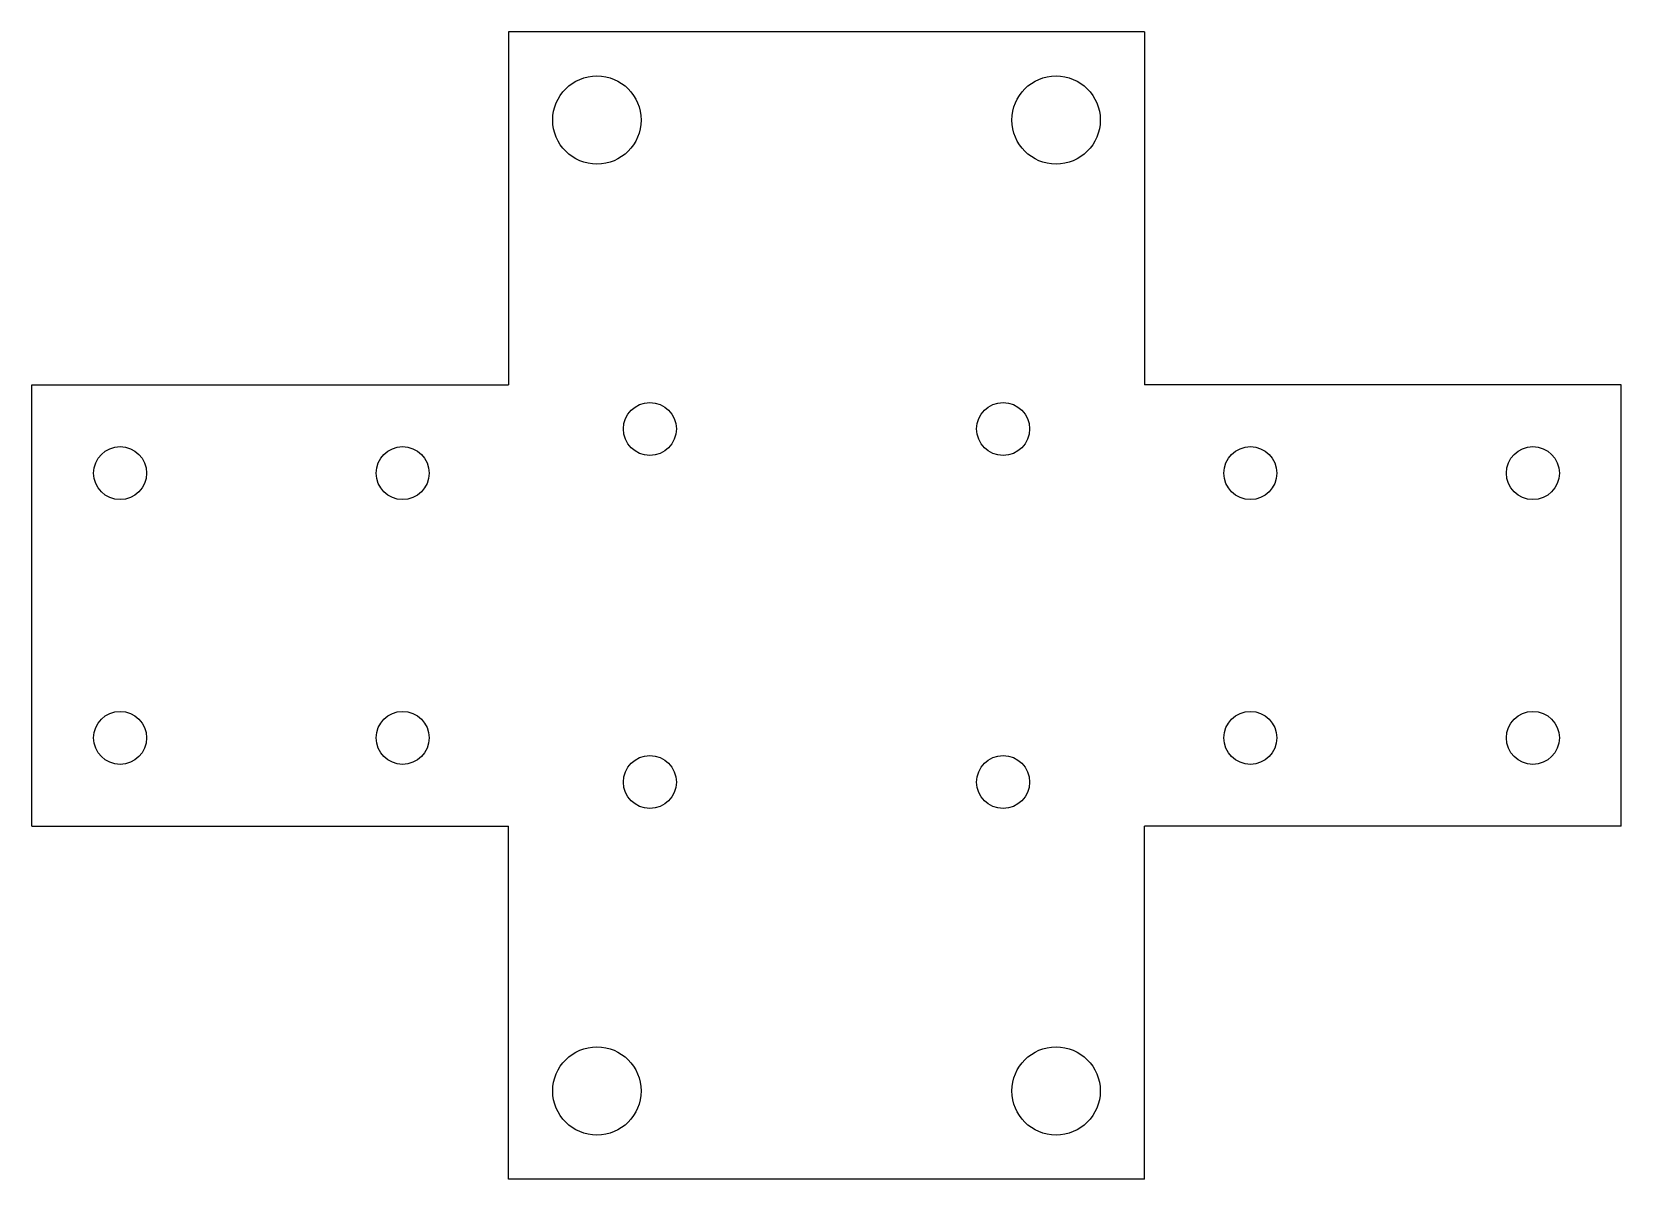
# Model space of a CAD drawing. Header units: millimetres. Extents: x -90 to 0, y 0 to 65.
import ezdxf

# ---------------------------------------------------------------- set-up
doc = ezdxf.new("R2010")
doc.units = ezdxf.units.MM

msp = doc.modelspace()

# ---------------------------------------------------------------- linework, layer by layer
at = {"color": 7, "linetype": 'Continuous', "lineweight": 25}
for p, q in [((-27, 65), (-63, 65)), ((-63, 65), (-63, 45)), ((-27, 65), (-27, 45)), ((-90, 45), (-63, 45)), ((-90, 20), (-90, 45)), ((0, 45), (-27, 45)), ((0, 20), (0, 45)), ((-90, 20), (-63, 20)), ((-63, 0), (-63, 20)), ((-27, 0), (-27, 20)), ((0, 20), (-27, 20)), ((-27, 0), (-63, 0))]:
    msp.add_line(p, q, dxfattribs=at)
for centre, radius in [((-58, 60), 2.5), ((-32, 60), 2.5), ((-55, 42.5), 1.5), ((-35, 42.5), 1.5), ((-85, 40), 1.5), ((-69, 40), 1.5), ((-21, 40), 1.5), ((-5, 40), 1.5), ((-85, 25), 1.5), ((-69, 25), 1.5), ((-21, 25), 1.5), ((-5, 25), 1.5), ((-55, 22.5), 1.5), ((-35, 22.5), 1.5), ((-58, 5), 2.5), ((-32, 5), 2.5)]:
    msp.add_circle(centre, radius, dxfattribs=at)

doc.saveas('drawing.dxf')
